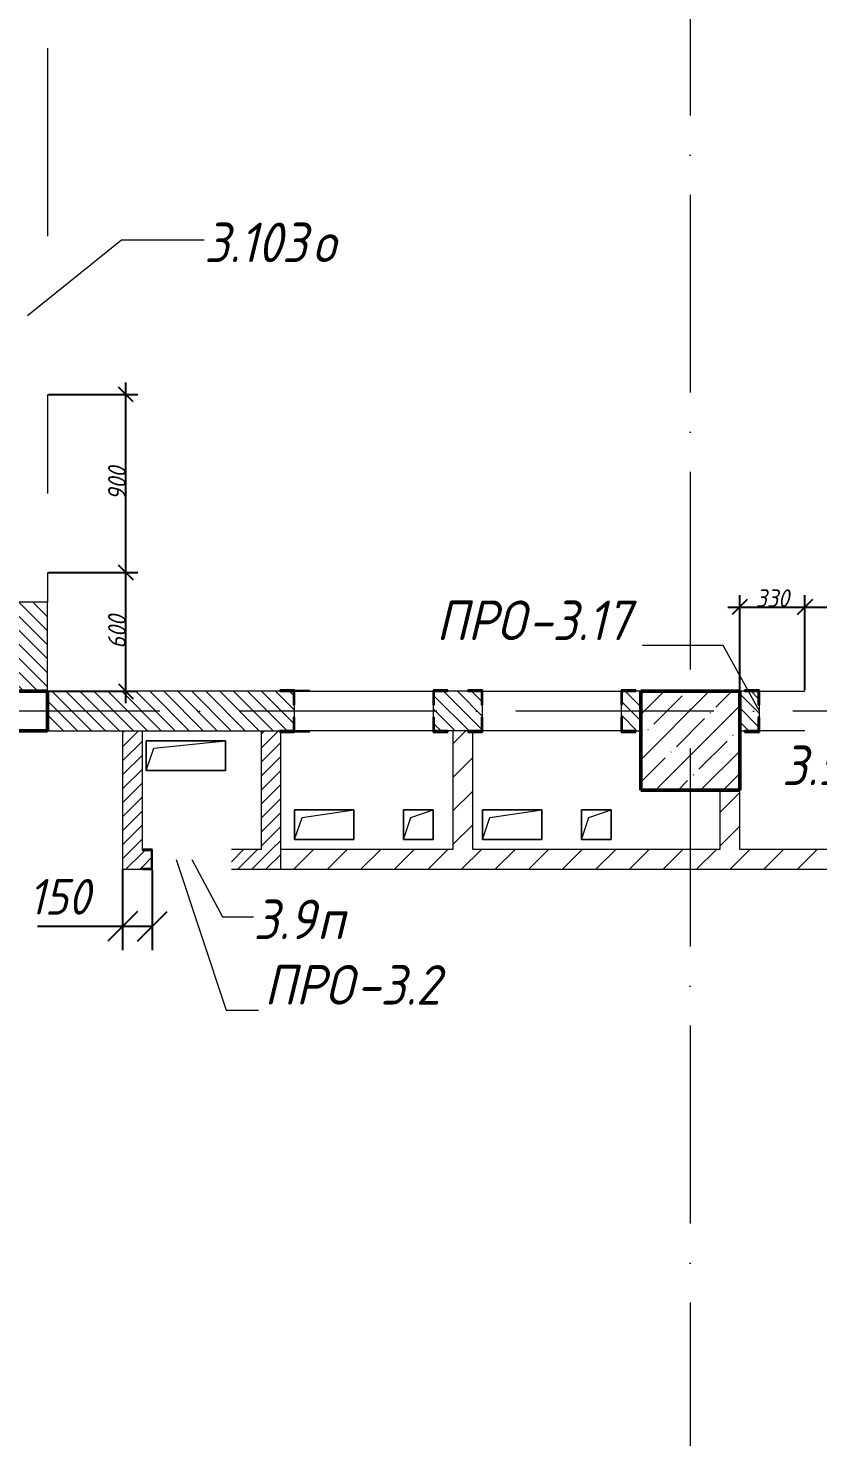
# Model space of a CAD drawing. Header units: millimetres. Extents: x -537608 to 253996, y -217170 to 186033.
# Drawn here: x -155082 to -151090, y 153952 to 161073 of the extents above; entities that cross this region are included whole.
import ezdxf

# ---------------------------------------------------------------- set-up
doc = ezdxf.new("R2010")
doc.units = ezdxf.units.MM
doc.linetypes.add('50_200_ШТРИХ_1Т_ш5_п1_п1_', pattern=[1400, 1000, -200, 0, -200])
for name, color, linetype, lineweight in [('A-____-____-DIMS', 7, 'Continuous', 9), ('A-FLOR-____-OTLN', 7, 'Continuous', 9), ('A-GENM-____-IDEN', 7, 'Continuous', 9), ('A-GENM-____-MCUT', 7, 'Continuous', 25), ('A-GENM-____-OTLN', 7, 'Continuous', 9), ('A-GENM-____-OTLN-1', 7, 'Continuous', 25), ('A-GLAZ-____-IDEN', 7, 'Continuous', 9), ('A-WALL-____-MCUT', 7, 'Continuous', 13), ('A-WALL-____-PATT-1', 7, 'Continuous', 9), ('A-WALL-FNSH-MCUT-1', 7, 'Continuous', 9), ('I-WALL-____-OTLN', 7, 'Continuous', 9), ('S-COLS-____-MCUT', 7, 'Continuous', 50), ('S-COLS-____-OTLN', 7, 'Continuous', 9), ('S-GRID-____-OTLN-1', 7, '50_200_ШТРИХ_1Т_ш5_п1_п1_', 9)]:
    doc.layers.add(name, color=color, linetype=linetype, lineweight=lineweight)
doc.styles.add('ISOCPEUR_I_10', font='isocpeui.ttf', dxfattribs={"width": 0.9, "height": 180})
doc.styles.add('ISOCPEUR_I_11', font='isocpeui.ttf', dxfattribs={"width": 0.9, "height": 200})
doc.styles.add('ISOCPEUR_I_7', font='isocpeui.ttf', dxfattribs={"width": 0.9, "height": 90})
doc.dimstyles.new('ISO-1_8_0_9К_СРЕДНИЙ_Кладочные_1', dxfattribs={"dimscale": 304.8, "dimtxt": 89.638306, "dimasz": 0.246063, "dimexe": 0.19685, "dimexo": 0, "dimgap": 0, "dimtad": 1, "dimdec": 3, "dimrnd": 0.001, "dimdsep": 46, "dimtxsty": 'ISOCPEUR_I_7', "dimblk1": 'OBLIQUE', "dimblk2": 'OBLIQUE', "dimsah": 1, "dimcen": 0.09, "dimdle": 0.19685, "dimazin": 0, "dimtfac": 1, "dimtdec": 4, "dimtix": 1, "dimtmove": 0, "dimatfit": 3, "dimfxl": 1, "dimtvp": 1, "dimtolj": 1, "dimtzin": 0, "dimarcsym": 2})
doc.dimstyles.new('ISO-1_8_0_9К_СРЕДНИЙ_Кладочные_3', dxfattribs={"dimscale": 304.8, "dimtxt": 179.276612, "dimasz": 0.492126, "dimexe": 0.393701, "dimexo": 0, "dimgap": 0, "dimtad": 1, "dimdec": 3, "dimrnd": 0.001, "dimdsep": 46, "dimtxsty": 'ISOCPEUR_I_10', "dimblk1": 'OBLIQUE', "dimblk2": 'OBLIQUE', "dimsah": 1, "dimcen": 0.09, "dimdle": 0.393701, "dimazin": 0, "dimtfac": 1, "dimtdec": 4, "dimtix": 1, "dimtmove": 0, "dimatfit": 3, "dimfxl": 1, "dimtvp": 1, "dimtolj": 1, "dimtzin": 0, "dimarcsym": 2})
pattern_1 = [(135, (-178684.97, 94540.114), (-35.35534, -35.35534), [])]
pattern_2 = [(45, (-178684.97, 94540.11), (-84.85281, 84.85281), [])]
pattern_3 = [(45, (-178684.97, 94540.114), (-35.35534, 35.35534), [])]

# ---------------------------------------------------------------- blocks, each defined once
blk = doc.blocks.new('BSC_Колонна _Прямоугольная - 500х500-V13-АР1_План отверстий 3 этажа в осях 1-64_Ю-ЯЯ')
at = {"layer": 'S-COLS-____-OTLN'}
h = blk.add_hatch(dxfattribs=at)
h.set_pattern_fill('FP_20', color=256, style=0, pattern_type=2)
h.set_pattern_definition([(45, (-26950, -62931.04), (-114.04925, 114.04925), []), (45, (-26835.95, -62931.04), (-114.04925, 114.04925), [201.613, -40.323, 3.353, -36.97])])
h.paths.add_polyline_path([(-250, -250), (250, -250), (250, 250), (-250, 250)], flags=0)
at = {"layer": 'S-COLS-____-MCUT'}
for p, q in [((250, 250), (-250, 250)), ((-250, 250), (-250, -250)), ((250, -250), (250, 250)), ((-250, -250), (250, -250))]:
    blk.add_line(p, q, dxfattribs=at)
blk = doc.blocks.new('Фахверк_СКБ_Уголок - 200_3960-28268576-АР1_План отверстий 3 этажа в осях 1-64_Ю-ЯЯ')
at = {"layer": 'A-GENM-____-MCUT'}
for p, q in [((200, 156), (125, 156)), ((125, 156), (125, 81)), ((131, 81), (131, 150)), ((131, 150), (200, 150)), ((200, 150), (200, 156)), ((125, 81), (131, 81)), ((131, 19), (125, 19)), ((125, 19), (125, -56)), ((131, -50), (131, 19)), ((125, -56), (200, -56)), ((200, -50), (131, -50)), ((200, -56), (200, -50))]:
    blk.add_line(p, q, dxfattribs=at)
blk = doc.blocks.new('154_Стойка_СКБ_Уголок - СМ-2180_200-28268025-АР1_План отверстий 3 этажа в осях 1-64_Ю-ЯЯ')
at = {"layer": 'A-GENM-____-MCUT'}
for p, q in [((125, 156), (125, 81)), ((200, 156), (125, 156)), ((131, 81), (131, 150)), ((131, 150), (200, 150)), ((200, 150), (200, 156)), ((125, 81), (131, 81)), ((131, 19), (125, 19)), ((125, 19), (125, -56)), ((131, -50), (131, 19)), ((125, -56), (200, -56)), ((200, -50), (131, -50)), ((200, -56), (200, -50))]:
    blk.add_line(p, q, dxfattribs=at)
blk = doc.blocks.new('Фахверк_СКБ_Уголок - 200_3960_зеркало-28268689-АР1_План отверстий 3 этажа в осях 1-64_Ю-ЯЯ')
at = {"layer": 'A-GENM-____-MCUT'}
for p, q in [((200, 156), (125, 156)), ((125, 156), (125, 81)), ((131, 81), (131, 150)), ((131, 150), (200, 150)), ((200, 150), (200, 156)), ((125, 81), (131, 81)), ((131, 19), (125, 19)), ((125, 19), (125, -56)), ((131, -50), (131, 19)), ((125, -56), (200, -56)), ((200, -50), (131, -50)), ((200, -56), (200, -50))]:
    blk.add_line(p, q, dxfattribs=at)
blk = doc.blocks.new('Стойка_Влож_Уголок_Опорный - Уголок-28213941-АР1_План отверстий 3 этажа в осях 1-64_Ю-ЯЯ')
at = {"layer": 'A-GENM-____-OTLN'}
for p, q in [((-212, -6), (-212, 0)), ((0, 0), (0, -6)), ((-212, -75), (-212, -6)), ((-212, -6), (-206, -6)), ((-6, -6), (0, -6)), ((0, -6), (0, -75)), ((-212, -75), (-206, -75)), ((-6, -75), (0, -75))]:
    blk.add_line(p, q, dxfattribs=at)
blk = doc.blocks.new('154_Фахверк_СКБ_Швеллер - Тип_100_3960_зеркало-29769493-АР1_План отверстий 3 этажа в осях 1-64_Ю-ЯЯ')
at = {"layer": 'A-GENM-____-MCUT'}
for p, q in [((175, 50), (125, 50)), ((125, 50), (125, -50)), ((128, 47), (175, 47)), ((128, -47), (128, 47)), ((175, 47), (175, 50)), ((125, -50), (175, -50)), ((175, -47), (128, -47)), ((175, -50), (175, -47))]:
    blk.add_line(p, q, dxfattribs=at)
blk = doc.blocks.new('AR_Отверстие прямоугольное _в плите_ - AR_Отверстие прямоугольное _в плите_-30229441-АР1_План отверстий 3 этажа в осях 1-64_Ю-ЯЯ')
at = {"layer": 'A-GENM-____-OTLN'}
for p, q in [((150, 75), (-150, 75)), ((-150, 75), (-150, -75)), ((-112.5, 37.5), (150, 75)), ((150, -75), (150, 75)), ((-150, -75), (-112.5, 37.5)), ((-150, -75), (150, -75))]:
    blk.add_line(p, q, dxfattribs=at)
blk = doc.blocks.new('AR_Отверстие прямоугольное _в плите_ - AR_Отверстие прямоугольное _в плите_-30423627-АР1_План отверстий 3 этажа в осях 1-64_Ю-ЯЯ')
at = {"layer": 'A-GENM-____-OTLN'}
for p, q in [((75, 75), (-75, 75)), ((-75, 75), (-75, -75)), ((-37.5, 37.5), (75, 75)), ((75, -75), (75, 75)), ((-75, -75), (-37.5, 37.5)), ((-75, -75), (75, -75))]:
    blk.add_line(p, q, dxfattribs=at)
blk = doc.blocks.new('AR_Отверстие прямоугольное _в плите_ - AR_Отверстие прямоугольное _в плите_-V167-АР1_План отверстий 3 этажа в осях 1-64_Ю-ЯЯ')
at = {"layer": 'A-GENM-____-OTLN'}
for p, q in [((200, 75), (-200, 75)), ((-200, 75), (-200, -75)), ((-162.5, 37.5), (200, 75)), ((200, -75), (200, 75)), ((-200, -75), (-162.5, 37.5)), ((-200, -75), (200, -75))]:
    blk.add_line(p, q, dxfattribs=at)
blk = doc.blocks.new('BSC_Колонна _Прямоугольная1 - 200х200 _металл_-35216022-АР1_План отверстий 3 этажа в осях 1-64_Ю-ЯЯ')
at = {"layer": 'S-COLS-____-MCUT'}
for p, q in [((100, 100), (-100, 100)), ((-100, 100), (-100, -100)), ((100, -100), (100, 100)), ((-100, -100), (100, -100))]:
    blk.add_line(p, q, dxfattribs=at)
blk = doc.blocks.new('_Oblique')
at = {"color": 0, "linetype": 'ByBlock', "lineweight": -2}
blk.add_line((-0.5, -0.5), (0.5, 0.5), dxfattribs=at)
blk = doc.blocks.new('*D1044')
at = {"layer": 'A-____-____-DIMS', "color": 0, "lineweight": -2, "transparency": 16777216}
for p, q in [((-154605, 156821.2), (-154605, 156412.1)), ((-154455, 156818.1), (-154455, 156412.1)), ((-154605, 156532.1), (-155035.5, 156532.1)), ((-154455, 156532.1), (-154725, 156532.1))]:
    blk.add_line(p, q, dxfattribs=at)
at = {"layer": 'Defpoints', "color": 0, "transparency": 16777216}
for p in [(-154605, 156821.2), (-154455, 156818.1), (-154455, 156532.1)]:
    blk.add_point(p, dxfattribs=at)
at = {"layer": 'A-____-____-DIMS', "color": 0, "lineweight": -2, "transparency": 16777216, "xscale": 150, "yscale": 150, "zscale": 150, "rotation": 180}
blk.add_blockref('_Oblique', (-154605, 156532.1), dxfattribs=at)
at = {"layer": 'A-____-____-DIMS', "color": 0, "lineweight": -2, "transparency": 16777216, "xscale": 150, "yscale": 150, "zscale": 150}
blk.add_blockref('_Oblique', (-154455, 156532.1), dxfattribs=at)
at = {"layer": 'A-____-____-DIMS', "color": 0, "transparency": 16777216, "insert": (-155079.4, 156772.1), "char_height": 180, "width": 368.207, "attachment_point": 1, "line_spacing_factor": 1.149209, "style": 'ISOCPEUR_I_10'}
blk.add_mtext('\\A1;150', dxfattribs=at)
blk = doc.blocks.new('*D1014')
at = {"layer": 'A-____-____-DIMS', "color": 0, "lineweight": -2, "transparency": 16777216}
for p, q in [((-151485, 157721.2), (-151485, 158206.8)), ((-151155, 157727.2), (-151155, 158206.8)), ((-151545, 158146.8), (-151095, 158146.8))]:
    blk.add_line(p, q, dxfattribs=at)
at = {"layer": 'Defpoints', "color": 0, "transparency": 16777216}
for p in [(-151155, 158146.8), (-151155, 157727.2), (-151485, 157721.2)]:
    blk.add_point(p, dxfattribs=at)
at = {"layer": 'A-____-____-DIMS', "color": 0, "lineweight": -2, "transparency": 16777216, "xscale": 75, "yscale": 75, "zscale": 75, "rotation": 180}
blk.add_blockref('_Oblique', (-151485, 158146.8), dxfattribs=at)
at = {"layer": 'A-____-____-DIMS', "color": 0, "lineweight": -2, "transparency": 16777216, "xscale": 75, "yscale": 75, "zscale": 75}
blk.add_blockref('_Oblique', (-151155, 158146.8), dxfattribs=at)
at = {"layer": 'A-____-____-DIMS', "color": 0, "transparency": 16777216, "insert": (-151320, 158191.8), "char_height": 90, "width": 409.578, "attachment_point": 5, "style": 'ISOCPEUR_I_7'}
blk.add_mtext('\\A1;330', dxfattribs=at)
blk = doc.blocks.new('*D1015')
at = {"layer": 'A-____-____-DIMS', "color": 0, "lineweight": -2, "transparency": 16777216}
for p, q in [((-151155, 157727.2), (-151155, 158206.8)), ((-150235, 157727.2), (-150235, 158206.8)), ((-151215, 158146.8), (-150175, 158146.8))]:
    blk.add_line(p, q, dxfattribs=at)
at = {"layer": 'Defpoints', "color": 0, "transparency": 16777216}
for p in [(-150235, 158146.8), (-151155, 157727.2), (-150235, 157727.2)]:
    blk.add_point(p, dxfattribs=at)
at = {"layer": 'A-____-____-DIMS', "color": 0, "lineweight": -2, "transparency": 16777216, "xscale": 75, "yscale": 75, "zscale": 75, "rotation": 180}
blk.add_blockref('_Oblique', (-151155, 158146.8), dxfattribs=at)
at = {"layer": 'A-____-____-DIMS', "color": 0, "lineweight": -2, "transparency": 16777216, "xscale": 75, "yscale": 75, "zscale": 75}
blk.add_blockref('_Oblique', (-150235, 158146.8), dxfattribs=at)
at = {"layer": 'A-____-____-DIMS', "color": 0, "transparency": 16777216, "insert": (-150695, 158191.8), "char_height": 90, "width": 409.578, "attachment_point": 5, "style": 'ISOCPEUR_I_7'}
blk.add_mtext('\\A1;920', dxfattribs=at)
blk = doc.blocks.new('*D1072')
at = {"layer": 'A-____-____-DIMS', "color": 0, "lineweight": -2, "transparency": 16777216}
for p, q in [((-154588.3, 157661.2), (-154588.3, 158381.2)), ((-154979, 158321.2), (-154528.3, 158321.2)), ((-154985, 157721.2), (-154528.3, 157721.2))]:
    blk.add_line(p, q, dxfattribs=at)
at = {"layer": 'Defpoints', "color": 0, "transparency": 16777216}
for p in [(-154979, 158321.2), (-154588.3, 158321.2), (-154985, 157721.2)]:
    blk.add_point(p, dxfattribs=at)
at = {"layer": 'A-____-____-DIMS', "color": 0, "lineweight": -2, "transparency": 16777216, "xscale": 75, "yscale": 75, "zscale": 75}
for p, rotation in [((-154588.3, 158321.2), 90), ((-154588.3, 157721.2), 270)]:
    blk.add_blockref('_Oblique', p, dxfattribs=dict(at, rotation=rotation))
at = {"layer": 'A-____-____-DIMS', "color": 0, "transparency": 16777216, "insert": (-154633.3, 158021.2), "char_height": 90, "width": 409.578, "attachment_point": 5, "rotation": 90, "style": 'ISOCPEUR_I_7'}
blk.add_mtext('\\A1;600', dxfattribs=at)
blk = doc.blocks.new('*D1073')
at = {"layer": 'A-____-____-DIMS', "color": 0, "lineweight": -2, "transparency": 16777216}
for p, q in [((-154979, 159221.2), (-154528.3, 159221.2)), ((-154588.3, 158261.2), (-154588.3, 159281.2)), ((-154979, 158321.2), (-154528.3, 158321.2))]:
    blk.add_line(p, q, dxfattribs=at)
at = {"layer": 'Defpoints', "color": 0, "transparency": 16777216}
for p in [(-154979, 159221.2), (-154588.3, 159221.2), (-154979, 158321.2)]:
    blk.add_point(p, dxfattribs=at)
at = {"layer": 'A-____-____-DIMS', "color": 0, "lineweight": -2, "transparency": 16777216, "xscale": 75, "yscale": 75, "zscale": 75}
for p, rotation in [((-154588.3, 159221.2), 90), ((-154588.3, 158321.2), 270)]:
    blk.add_blockref('_Oblique', p, dxfattribs=dict(at, rotation=rotation))
at = {"layer": 'A-____-____-DIMS', "color": 0, "transparency": 16777216, "insert": (-154633.3, 158771.2), "char_height": 90, "width": 409.578, "attachment_point": 5, "rotation": 90, "style": 'ISOCPEUR_I_7'}
blk.add_mtext('\\A1;900', dxfattribs=at)

msp = doc.modelspace()

# ---------------------------------------------------------------- hatches: boundary and pattern name
at = {"layer": 'A-WALL-____-PATT-1'}
h = msp.add_hatch(dxfattribs=at)
h.set_pattern_fill('FP_9', color=256, style=0, pattern_type=2)
h.set_pattern_definition(pattern_1)
h.paths.add_polyline_path([(-154984.9702, 157721.1558), (-154984.9702, 158171.1558), (-155184.9702, 158171.1558), (-155184.9702, 157721.1558)], flags=0)
h = msp.add_hatch(dxfattribs=at)
h.set_pattern_fill('FP_9', color=256, style=0, pattern_type=2)
h.set_pattern_definition(pattern_1)
h.paths.add_polyline_path([(-152078.9702, 157521.1558), (-151984.9702, 157521.1558), (-151984.9702, 157721.1558), (-152078.9702, 157721.1558), (-152078.9702, 157652.1558), (-152084.9702, 157652.1558), (-152084.9702, 157590.1558), (-152078.9702, 157590.1558)], flags=0)
h.paths.add_polyline_path([(-155184.9702, 157521.1558), (-155184.9702, 157721.1558), (-157484.9702, 157721.1558), (-157484.9702, 157521.1558), (-155634.9702, 157521.1558)], flags=0)
h.paths.add_polyline_path([(-154984.9702, 157521.1558), (-153740.9702, 157521.1558), (-153740.9702, 157590.1558), (-153734.9702, 157590.1558), (-153734.9702, 157652.1558), (-153740.9702, 157652.1558), (-153740.9702, 157721.1558), (-154984.9702, 157721.1558), (-154984.9702, 157652.1903)], flags=0)
h.paths.add_polyline_path([(-152790.9702, 157521.1558), (-152790.9702, 157590.1558), (-152784.9702, 157590.1558), (-152784.9702, 157652.1558), (-152790.9702, 157652.1558), (-152790.9702, 157721.1558), (-153028.9702, 157721.1558), (-153028.9702, 157652.1558), (-153034.9702, 157652.1558), (-153034.9702, 157590.1558), (-153028.9702, 157590.1558), (-153028.9702, 157521.1558), (-152834.9702, 157521.1558)], flags=0)
h = msp.add_hatch(dxfattribs=at)
h.set_pattern_fill('FP_9', color=256, style=0, pattern_type=2)
h.set_pattern_definition(pattern_1)
h.paths.add_polyline_path([(-149484.9702, 157521.1558), (-148984.9702, 157521.1558), (-148984.9702, 157721.1558), (-149728.9702, 157721.1558), (-149728.9702, 157652.1558), (-149734.9702, 157652.1558), (-149734.9702, 157590.1558), (-149728.9702, 157590.1558), (-149728.9702, 157521.1558), (-149584.9702, 157521.1558)], flags=0)
h.paths.add_polyline_path([(-150678.9702, 157521.1558), (-150440.9702, 157521.1558), (-150440.9702, 157590.1558), (-150434.9702, 157590.1558), (-150434.9702, 157652.1558), (-150440.9702, 157652.1558), (-150440.9702, 157721.1558), (-150678.9702, 157721.1558), (-150678.9702, 157652.1558), (-150684.9702, 157652.1558), (-150684.9702, 157590.1558), (-150678.9702, 157590.1558)], flags=0)
h.paths.add_polyline_path([(-151484.9702, 157521.1558), (-151390.9702, 157521.1558), (-151390.9702, 157590.1558), (-151384.9702, 157590.1558), (-151384.9702, 157652.1558), (-151390.9702, 157652.1558), (-151390.9702, 157721.1558), (-151484.9702, 157721.1558), (-151484.9702, 157627.1558)], flags=0)
h = msp.add_hatch(dxfattribs=at)
h.set_pattern_fill('FP_8', color=256, style=0, pattern_type=2)
h.set_pattern_definition(pattern_3)
h.paths.add_polyline_path([(-154504.9702, 156821.1558), (-154504.9702, 157521.1558), (-154604.9702, 157521.1558), (-154604.9702, 156821.1558)], flags=0)
h = msp.add_hatch(dxfattribs=at)
h.set_pattern_fill('FP_8', color=256, style=0, pattern_type=2)
h.set_pattern_definition(pattern_3)
h.paths.add_polyline_path([(-153804.9702, 156921.1558), (-153804.9702, 157515.1558), (-153809.9702, 157515.1558), (-153809.9702, 157521.1558), (-153904.9702, 157521.1558), (-153904.9702, 156921.1558), (-153809.9702, 156921.1558)], flags=0)
h = msp.add_hatch(dxfattribs=at)
h.set_pattern_fill('FP_7', color=256, style=0, pattern_type=2)
h.set_pattern_definition(pattern_2)
h.paths.add_polyline_path([(-152834.9702, 156921.1558), (-152834.9702, 157515.1558), (-152859.9702, 157515.1558), (-152859.9702, 157521.1558), (-152934.9702, 157521.1558), (-152934.9702, 156921.1558), (-152859.9702, 156921.1558)], flags=0)
h = msp.add_hatch(dxfattribs=at)
h.set_pattern_fill('FP_7', color=256, style=0, pattern_type=2)
h.set_pattern_definition(pattern_2)
h.paths.add_polyline_path([(-151484.9702, 156921.1558), (-151484.9702, 157221.1558), (-151584.9702, 157221.1558), (-151584.9702, 156921.1558)], flags=0)
h = msp.add_hatch(dxfattribs=at)
h.set_pattern_fill('FP_8', color=256, style=0, pattern_type=2)
h.set_pattern_definition(pattern_3)
h.paths.add_polyline_path([(-154054.9702, 156821.1558), (-153804.9702, 156821.1558), (-153804.9702, 156921.1558), (-154054.9702, 156921.1558), (-154054.9702, 156896.1558)], flags=0)
h.paths.add_polyline_path([(-154486.9702, 156824.1558), (-154457.9702, 156824.1558), (-154457.9702, 156918.1558), (-154504.9702, 156918.1558), (-154504.9702, 156824.1558)], flags=0)
h = msp.add_hatch(dxfattribs=at)
h.set_pattern_fill('FP_7', color=256, style=0, pattern_type=2)
h.set_pattern_definition(pattern_2)
h.paths.add_polyline_path([(-148484.9702, 156821.1558), (-148484.9702, 156921.1558), (-148984.9702, 156921.1558), (-148984.9702, 156821.1558), (-148652.1032, 156821.1558)], flags=0)
h.paths.add_polyline_path([(-149434.9702, 156821.1558), (-149434.9702, 156921.1558), (-153804.9702, 156921.1558), (-153804.9702, 156821.1558), (-150419.5675, 156821.1558)], flags=0)

# ---------------------------------------------------------------- linework, layer by layer
at = {"layer": 'A-FLOR-____-OTLN'}
for p, q in [((-154484.9702, 157471.1558), (-154084.9702, 157471.1558)), ((-154484.9702, 157321.1558), (-154484.9702, 157471.1558)), ((-154084.9702, 157471.1558), (-154084.9702, 157321.1558)), ((-154084.9702, 157321.1558), (-154484.9702, 157321.1558)), ((-153734.9702, 157121.1558), (-153434.9702, 157121.1558)), ((-153734.9702, 156971.1558), (-153734.9702, 157121.1558)), ((-153434.9702, 157121.1558), (-153434.9702, 156971.1558)), ((-153184.9702, 157121.1558), (-153034.9702, 157121.1558)), ((-153184.9702, 156971.1558), (-153184.9702, 157121.1558)), ((-153034.9702, 157121.1558), (-153034.9702, 156971.1558)), ((-152784.9702, 157121.1558), (-152484.9702, 157121.1558)), ((-152784.9702, 156971.1558), (-152784.9702, 157121.1558)), ((-152484.9702, 157121.1558), (-152484.9702, 156971.1558)), ((-152284.9702, 157121.1558), (-152134.9702, 157121.1558)), ((-152284.9702, 156971.1558), (-152284.9702, 157121.1558)), ((-152134.9702, 157121.1558), (-152134.9702, 156971.1558)), ((-153434.9702, 156971.1558), (-153734.9702, 156971.1558)), ((-153034.9702, 156971.1558), (-153184.9702, 156971.1558)), ((-152484.9702, 156971.1558), (-152784.9702, 156971.1558)), ((-152134.9702, 156971.1558), (-152284.9702, 156971.1558))]:
    msp.add_line(p, q, dxfattribs=at)
at = {"layer": 'A-GENM-____-IDEN'}
for p, q in [((-151568.0561, 157952.4778), (-151977.0277, 157952.4778)), ((-151384.9702, 157621.1558), (-151568.0561, 157952.4778)), ((-154333.1344, 156871.1558), (-154080.9156, 156109.872)), ((-154080.9156, 156109.872), (-153917.85, 156109.872))]:
    msp.add_line(p, q, dxfattribs=at)
at = {"layer": 'A-GLAZ-____-IDEN'}
for p, q in [((-155084.9702, 159621.1558), (-154610.0475, 160002.5588)), ((-154610.0475, 160002.5588), (-154191.9, 160002.5588)), ((-154254.9702, 156871.1558), (-154098.9101, 156580.5743)), ((-154098.9101, 156580.5743), (-153942.85, 156580.5743))]:
    msp.add_line(p, q, dxfattribs=at)
at = {"layer": 'A-WALL-____-MCUT'}
for p, q in [((-154984.9702, 158171.1558), (-155184.9702, 158171.1558)), ((-154984.9702, 157721.1558), (-154984.9702, 158171.1558)), ((-153809.9702, 157721.1558), (-154984.9702, 157721.1558)), ((-153734.9702, 157590.1558), (-153734.9702, 157652.1558)), ((-153034.9702, 157652.1558), (-153034.9702, 157590.1558)), ((-152859.9702, 157721.1558), (-152959.9702, 157721.1558)), ((-152784.9702, 157590.1558), (-152784.9702, 157652.1558)), ((-152084.9702, 157652.1558), (-152084.9702, 157590.1558)), ((-151984.9702, 157721.1558), (-152009.9702, 157721.1558)), ((-151459.9702, 157721.1558), (-151484.9702, 157721.1558)), ((-151384.9702, 157590.1558), (-151384.9702, 157652.1558)), ((-154984.9702, 157521.1558), (-153809.9702, 157521.1558)), ((-152859.9702, 157521.1558), (-152959.9702, 157521.1558)), ((-152009.9702, 157521.1558), (-151984.9702, 157521.1558)), ((-151484.9702, 157521.1558), (-151459.9702, 157521.1558))]:
    msp.add_line(p, q, dxfattribs=at)
at = {"layer": 'A-WALL-FNSH-MCUT-1'}
for p, q in [((-154604.9702, 157521.1558), (-154604.9702, 156821.1558)), ((-154504.9702, 156921.1558), (-154504.9702, 157521.1558)), ((-153904.9702, 157521.1558), (-153904.9702, 156921.1558)), ((-153804.9702, 156821.1558), (-153804.9702, 157515.1558)), ((-152934.9702, 157521.1558), (-152934.9702, 156921.1558)), ((-152834.9702, 156921.1558), (-152834.9702, 157515.1558)), ((-151584.9702, 157221.1558), (-151584.9702, 156921.1558)), ((-151484.9702, 156921.1558), (-151484.9702, 157221.1558)), ((-153904.9702, 156921.1558), (-154054.9702, 156921.1558)), ((-152934.9702, 156921.1558), (-153804.9702, 156921.1558)), ((-151584.9702, 156921.1558), (-152834.9702, 156921.1558)), ((-150584.9702, 156921.1558), (-151484.9702, 156921.1558)), ((-154604.9702, 156821.1558), (-154504.9702, 156821.1558)), ((-154054.9702, 156821.1558), (-149434.9702, 156821.1558))]:
    msp.add_line(p, q, dxfattribs=at)
at = {"layer": 'I-WALL-____-OTLN'}
for p, q in [((-154984.9702, 160971.1558), (-154984.9702, 160021.1558)), ((-154984.9702, 159221.1558), (-154984.9702, 158721.1558)), ((-154984.9702, 158321.1558), (-154984.9702, 158171.1558)), ((-153734.9702, 157721.1558), (-153034.9702, 157721.1558)), ((-152784.9702, 157721.1558), (-152084.9702, 157721.1558)), ((-151384.9702, 157721.1558), (-151154.9702, 157721.1558)), ((-153034.9702, 157521.1558), (-153734.9702, 157521.1558)), ((-152084.9702, 157521.1558), (-152784.9702, 157521.1558)), ((-151154.9702, 157521.1558), (-151384.9702, 157521.1558))]:
    msp.add_line(p, q, dxfattribs=at)
at = {"layer": 'S-GRID-____-OTLN-1'}
for p, q in [((-151734.9702, 185432.9652), (-151734.9702, 147431.7016)), ((-74610.5636, 157621.1558), (-183353.7404, 157621.1558))]:
    msp.add_line(p, q, dxfattribs=at)

# ---------------------------------------------------------------- block references
at = {"layer": 'A-GENM-____-OTLN', "rotation": 89.99999999999955}
msp.add_blockref('Стойка_Влож_Уголок_Опорный - Уголок-28213941-АР1_План отверстий 3 этажа в осях 1-64_Ю-ЯЯ', (-153734.9702, 157727.1558), dxfattribs=at)
at = {"layer": 'A-GENM-____-OTLN'}
for name, p in [('AR_Отверстие прямоугольное _в плите_ - AR_Отверстие прямоугольное _в плите_-V167-АР1_План отверстий 3 этажа в осях 1-64_Ю-ЯЯ', (-154284.9702, 157396.1558)), ('AR_Отверстие прямоугольное _в плите_ - AR_Отверстие прямоугольное _в плите_-30229441-АР1_План отверстий 3 этажа в осях 1-64_Ю-ЯЯ', (-153584.9702, 157046.1558)), ('AR_Отверстие прямоугольное _в плите_ - AR_Отверстие прямоугольное _в плите_-30423627-АР1_План отверстий 3 этажа в осях 1-64_Ю-ЯЯ', (-153109.9702, 157046.1558)), ('AR_Отверстие прямоугольное _в плите_ - AR_Отверстие прямоугольное _в плите_-30229441-АР1_План отверстий 3 этажа в осях 1-64_Ю-ЯЯ', (-152634.9702, 157046.1558)), ('AR_Отверстие прямоугольное _в плите_ - AR_Отверстие прямоугольное _в плите_-30423627-АР1_План отверстий 3 этажа в осях 1-64_Ю-ЯЯ', (-152209.9702, 157046.1558))]:
    msp.add_blockref(name, p, dxfattribs=at)
at = {"layer": 'A-GENM-____-OTLN-1', "rotation": 180}
for name, p in [('154_Стойка_СКБ_Уголок - СМ-2180_200-28268025-АР1_План отверстий 3 этажа в осях 1-64_Ю-ЯЯ', (-153609.9702, 157671.1558)), ('Фахверк_СКБ_Уголок - 200_3960-28268576-АР1_План отверстий 3 этажа в осях 1-64_Ю-ЯЯ', (-152659.9702, 157671.1558)), ('Фахверк_СКБ_Уголок - 200_3960_зеркало-28268689-АР1_План отверстий 3 этажа в осях 1-64_Ю-ЯЯ', (-151259.9702, 157671.1558)), ('154_Фахверк_СКБ_Швеллер - Тип_100_3960_зеркало-29769493-АР1_План отверстий 3 этажа в осях 1-64_Ю-ЯЯ', (-154329.9702, 156871.1558))]:
    msp.add_blockref(name, p, dxfattribs=at)
at = {"layer": 'A-GENM-____-OTLN-1'}
for p in [(-153159.9702, 157571.1558), (-152209.9702, 157571.1558)]:
    msp.add_blockref('Фахверк_СКБ_Уголок - 200_3960_зеркало-28268689-АР1_План отверстий 3 этажа в осях 1-64_Ю-ЯЯ', p, dxfattribs=at)
at = {"layer": 'S-COLS-____-OTLN', "rotation": 270.0000000000001}
msp.add_blockref('BSC_Колонна _Прямоугольная1 - 200х200 _металл_-35216022-АР1_План отверстий 3 этажа в осях 1-64_Ю-ЯЯ', (-155084.9702, 157621.1558), dxfattribs=at)
at = {"layer": 'S-COLS-____-OTLN'}
msp.add_blockref('BSC_Колонна _Прямоугольная - 500х500-V13-АР1_План отверстий 3 этажа в осях 1-64_Ю-ЯЯ', (-151734.9702, 157471.1558), dxfattribs=at)

# ---------------------------------------------------------------- texts
at = {"layer": 'A-GENM-____-IDEN', "char_height": 200, "attachment_point": 1, "style": 'ISOCPEUR_I_11'}
for s, insert, width in [('ПРО', (-153018.7382, 158179.5939), 562.784625), ('-3.17', (-152554.3944, 158179.5939), 663.79725), ('ПРО', (-153888.2567, 156336.9881), 562.784625), ('-3.2', (-153423.9129, 156336.9881), 548.35425)]:
    msp.add_mtext(s, dxfattribs=dict(at, insert=insert, width=width))
at = {"layer": 'A-GLAZ-____-IDEN', "char_height": 200, "attachment_point": 1, "style": 'ISOCPEUR_I_11'}
for s, insert, width in [('3.103', (-154191.9, 160090.1734), 663.79725), ('\\fISOCPEUR|b0|i1|c204|p34|;\\W.9;о', (-153644.2125, 160090.1734), 158.734125), ('3.52', (-151270.9326, 157446.5924), 548.35425), ('3.9', (-153942.85, 156668.1889), 389.620125), ('\\fISOCPEUR|b0|i1|c204|p34|;\\W.9;п', (-153621.3813, 156668.1889), 158.734125)]:
    msp.add_mtext(s, dxfattribs=dict(at, insert=insert, width=width))

# ---------------------------------------------------------------- dimensions: what is measured, and where the dimension line sits
at = {"layer": 'A-____-____-DIMS'}
for base, p1, p2, override, picture, middle in [((-154588.2957, 159221.1558), (-154978.9702, 158321.1558), (-154978.9702, 159221.1558), {"dimpost": '<>', "dimfxl": 900}, '*D1073', (-154633.2957, 158771.1558)), ((-154588.2957, 158321.1558), (-154984.9702, 157721.1558), (-154978.9702, 158321.1558), {"dimpost": '<>', "dimfxl": 600.029999}, '*D1072', (-154633.2957, 158021.1558))]:
    dim = msp.add_linear_dim(base=base, p1=p1, p2=p2, angle=90, dimstyle='ISO-1_8_0_9К_СРЕДНИЙ_Кладочные_1', override=override, dxfattribs=at)
    dim.commit()
    dim.dimension.update_dxf_attribs({"geometry": picture, "text_midpoint": middle})
for base, p1, p2, override, picture, middle in [((-151154.9702, 158146.8081), (-151484.9702, 157721.1558), (-151154.9702, 157727.1558), {"dimpost": '<>', "dimfxl": 330.054541}, '*D1014', (-151319.9702, 158191.8081)), ((-150234.9702, 158146.8081), (-151154.9702, 157727.1558), (-150234.9702, 157727.1558), {"dimpost": '<>', "dimfxl": 920}, '*D1015', (-150694.9702, 158191.8081))]:
    dim = msp.add_linear_dim(base=base, p1=p1, p2=p2, dimstyle='ISO-1_8_0_9К_СРЕДНИЙ_Кладочные_1', override=override, dxfattribs=at)
    dim.commit()
    dim.dimension.update_dxf_attribs({"geometry": picture, "text_midpoint": middle})
dim = msp.add_linear_dim(base=(-154454.9702, 156532.11), p1=(-154604.9702, 156821.1558), p2=(-154454.9702, 156818.1078), dimstyle='ISO-1_8_0_9К_СРЕДНИЙ_Кладочные_3', override={"dimpost": '<>', "dimfxl": 150.030964}, dxfattribs=at)
dim.commit()
dim.dimension.update_dxf_attribs({"geometry": '*D1044', "text_midpoint": (-154895.2475, 156532.11), "dimtype": 160})

doc.saveas('drawing.dxf')
